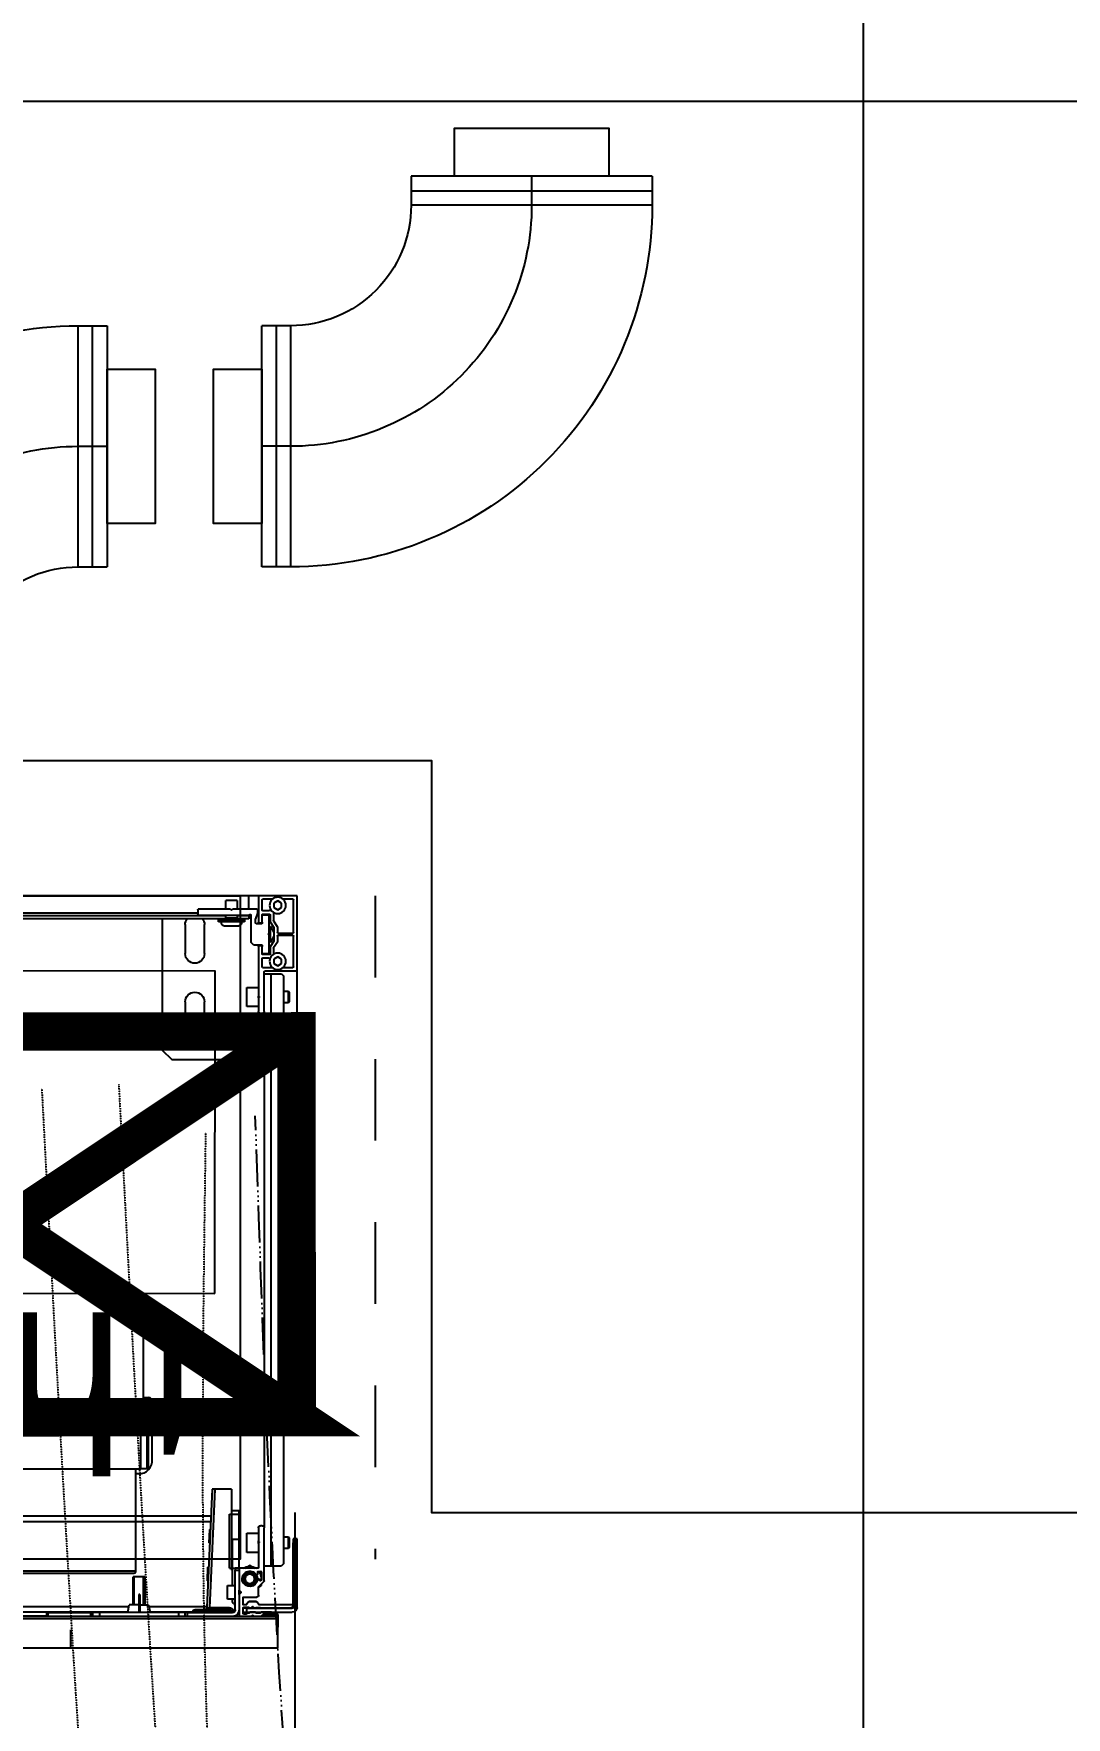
# Model space of a CAD drawing. Header units: millimetres. Extents: x 459337 to 526921, y -375392 to -289779.
# Drawn here: x 467185 to 467721, y -323815 to -322942 of the extents above; entities that cross this region are included whole.
import ezdxf

# ---------------------------------------------------------------- set-up
doc = ezdxf.new("R2010")
doc.units = ezdxf.units.MM
for name, pattern in [('prlm_ef', [0.165, 0.1, -0.065]), ('prlm_gaz', [36, 24, -3, 0, -3, 0, -3, 0, -3]), ('prlm_vmc', [0.282222, 0.141111, -0.141111])]:
    doc.linetypes.add(name, pattern=pattern)
doc.layers.add('_GAZELEC-BOITE INCORPO', color=36, linetype='Continuous', lineweight=18)
for name, color, linetype in [('_GAZELEC-EAU CHAUDE', 1, 'Continuous'), ('prlm-CHAUFF', 30, 'Continuous'), ('prlm-EAU-EF', 161, 'Continuous'), ('prlm-GAZ', 20, 'Continuous'), ('prlm-GT', 242, 'Continuous'), ('prlm-MOD', 64, 'Continuous'), ('prlm-VMC', 93, 'Continuous')]:
    doc.layers.add(name, color=color, linetype=linetype)
doc.styles.add('Arial', font='arial.ttf')
doc.styles.add('prlm-chauff', font='trebucbi.ttf', dxfattribs={"height": 18})
doc.dimstyles.new('200', dxfattribs={"dimtxt": 150, "dimasz": 25, "dimexe": 50, "dimexo": 50, "dimgap": 20, "dimtad": 1, "dimdec": 0, "dimlfac": 0.1, "dimdsep": 46, "dimtxsty": 'Arial', "dimblk1": 'DOTBLANK', "dimblk2": 'DOTBLANK', "dimsah": 1, "dimcen": 25, "dimclrd": 5, "dimclre": 5, "dimadec": 0, "dimazin": 0, "dimtfac": 1, "dimtdec": 0, "dimtmove": 0, "dimatfit": 3, "dimldrblk": 'DOTBLANK', "dimfxl": 50, "dimtolj": 1, "dimtzin": 0, "dimarcsym": 0})

# ---------------------------------------------------------------- blocks, each defined once
blk = doc.blocks.new('MTI900_Alu_390')
at = {"layer": 'prlm-MOD', "color": 1, "linetype": 'Continuous'}
for p, q in [((-4.475, 0), (-4.472, 0)), ((-4.475, -0.003), (-4.475, 0)), ((-4.472, 0), (-4.278, 0)), ((-4.278, 0), (-4.225, 0)), ((-4.225, 0), (4.225, 0)), ((-4.225, -0.07), (-4.225, 0)), ((-4.475, -0.387), (-4.475, -0.003)), ((-4.457, -0.191), (-4.457, -0.021)), ((-4.454, -0.018), (-4.4033, -0.018)), ((-4.395, -0.0385), (-4.375, -0.0269)), ((-4.395, -0.0615), (-4.395, -0.0385)), ((-4.375, -0.0731), (-4.395, -0.0615)), ((-4.375, -0.0269), (-4.355, -0.0385)), ((-4.355, -0.0615), (-4.375, -0.0731)), ((-4.355, -0.0385), (-4.355, -0.0615)), ((-4.353, -0.0864), (-4.353, -0.1286)), ((-4.3467, -0.018), (-4.296, -0.018)), ((-4.296, -0.077), (-4.3306, -0.077)), ((-4.293, -0.021), (-4.293, -0.074)), ((-4.275, -0.003), (-4.275, -0.137)), ((-4.27, -0.073), (-4.27, -0.0895)), ((-4.267, -0.07), (-4.14, -0.07)), ((-4.165, -0.025), (-4.105, -0.025)), ((-4.165, -0.025), (-4.165, -0.07)), ((-4.135, -0.075), (-4.14, -0.07)), ((-4.13, -0.07), (-4.135, -0.075)), ((-4.13, -0.07), (-3.963, -0.07)), ((-4.105, -0.07), (-4.105, -0.025)), ((-3.96, -0.073), (-3.96, -0.097)), ((-4.373, -0.1605), (-4.373, -0.191)), ((-4.3535, -0.1303), (-4.3725, -0.1588)), ((-4.3377, -0.16), (-4.355, -0.19)), ((-4.355, -0.1659), (-4.355, -0.2341)), ((-4.3355, -0.1358), (-4.3545, -0.1642)), ((-4.33, -0.1677), (-4.3421, -0.1677)), ((-4.3377, -0.24), (-4.3377, -0.16)), ((-4.33, -0.16), (-4.3377, -0.16)), ((-4.335, -0.098), (-4.335, -0.1341)), ((-4.298, -0.095), (-4.332, -0.095)), ((-4.33, -0.195), (-4.33, -0.103)), ((-4.327, -0.1), (-4.298, -0.1)), ((-4.295, -0.137), (-4.295, -0.098)), ((-4.295, -0.137), (-4.295, -0.142)), ((-4.278, -0.14), (-4.292, -0.14)), ((-4.292, -0.145), (-4.263, -0.145)), ((-4.2698, -0.0905), (-4.2602, -0.1195)), ((-4.26, -0.142), (-4.26, -0.1205)), ((-4.235, -0.1), (-4.235, -0.24)), ((-3.963, -0.1), (-4.229, -0.1)), ((-4.225, -0.105), (-4.225, -0.1)), ((-4.225, -0.105), (-4.165, -0.105)), ((-4.225, -0.105), (-4.225, -0.12)), ((-4.225, -0.12), (-4.17, -0.12)), ((-4.203, -0.12), (-4.203, -0.125)), ((-4.203, -0.125), (-4.067, -0.125)), ((-4.203, -0.125), (-4.203, -0.135)), ((-4.203, -0.135), (-4.067, -0.135)), ((-4.165, -0.115), (-4.175, -0.125)), ((-4.1675, -0.158), (-4.1025, -0.158)), ((-4.165, -0.1), (-4.165, -0.115)), ((-4.105, -0.115), (-4.165, -0.115)), ((-4.105, -0.115), (-4.105, -0.1)), ((-4.105, -0.105), (4.105, -0.105)), ((-4.095, -0.125), (-4.105, -0.115)), ((-4.1, -0.12), (4.1, -0.12)), ((-4.067, -0.125), (-4.067, -0.12)), ((-4.067, -0.135), (-4.067, -0.125)), ((-3.995, -0.3), (-3.995, -0.15)), ((-3.96, -0.09), (3.96, -0.09)), ((-3.895, -0.15), (-3.895, -0.3)), ((-3.775, -0.12), (-3.775, -0.8)), ((-4.457, -0.369), (-4.457, -0.209)), ((-4.376, -0.194), (-4.454, -0.194)), ((-4.454, -0.206), (-4.376, -0.206)), ((-4.373, -0.209), (-4.373, -0.2404)), ((-4.373, -0.2404), (-4.3535, -0.2697)), ((-4.355, -0.21), (-4.3377, -0.24)), ((-4.3545, -0.2358), (-4.335, -0.265)), ((-4.33, -0.2323), (-4.3421, -0.2323)), ((-4.3377, -0.24), (-4.33, -0.24)), ((-4.325, -0.2), (-4.33, -0.195)), ((-4.33, -0.205), (-4.325, -0.2)), ((-4.33, -0.297), (-4.33, -0.205)), ((-4.295, -0.258), (-4.295, -0.263)), ((-4.25, -0.255), (-4.292, -0.255)), ((-4.292, -0.26), (-4.278, -0.26)), ((-4.25, -0.255), (-4.235, -0.24)), ((-4.395, -0.3285), (-4.375, -0.3169)), ((-4.395, -0.3515), (-4.395, -0.3285)), ((-4.375, -0.3169), (-4.355, -0.3285)), ((-4.355, -0.3285), (-4.355, -0.3515)), ((-4.353, -0.2714), (-4.353, -0.3036)), ((-4.335, -0.265), (-4.335, -0.302)), ((-4.332, -0.305), (-4.298, -0.305)), ((-4.328, -0.323), (-4.296, -0.323)), ((-4.298, -0.3), (-4.327, -0.3)), ((-4.295, -0.302), (-4.295, -0.263)), ((-4.293, -0.326), (-4.293, -0.369)), ((-4.275, -0.263), (-4.275, -0.52)), ((-4.475, -0.8), (-4.475, -0.387)), ((-4.308, -0.39), (-4.472, -0.39)), ((-4.4033, -0.372), (-4.454, -0.372)), ((-4.395, -0.405), (-4.405, -0.415)), ((-4.405, -0.415), (-4.405, -3.465)), ((-4.375, -0.3631), (-4.395, -0.3515)), ((-4.34, -0.405), (-4.395, -0.405)), ((-4.355, -0.3515), (-4.375, -0.3631)), ((-4.296, -0.372), (-4.3467, -0.372)), ((-4.305, -0.405), (-4.34, -0.405)), ((-4.34, -0.405), (-4.34, -3.475)), ((-4.305, -0.6), (-4.305, -0.393)), ((-4.43, -0.495), (-4.435, -0.5)), ((-4.435, -0.5), (-4.435, -0.55)), ((-4.43, -0.555), (-4.43, -0.495)), ((-4.405, -0.495), (-4.43, -0.495)), ((-4.275, -0.52), (-4.2779, -0.5229)), ((-4.215, -0.475), (-4.275, -0.475)), ((-4.275, -0.53), (-4.275, -0.52)), ((-4.215, -0.575), (-4.215, -0.475)), ((-4.435, -0.55), (-4.43, -0.555)), ((-4.43, -0.555), (-4.405, -0.555)), ((-4.305, -0.6), (-4.305, -3.277)), ((-4.285, -0.61), (-4.295, -0.61)), ((-4.2779, -0.5271), (-4.275, -0.53)), ((-4.275, -0.53), (-4.275, -0.6)), ((-4.275, -0.575), (-4.215, -0.575)), ((-3.995, -0.7), (-3.995, -0.55)), ((-3.895, -0.55), (-3.895, -0.7)), ((-4.425, -0.85), (-4.475, -0.8)), ((-4.405, -0.85), (-4.425, -0.85)), ((-3.825, -0.85), (-4.305, -0.85)), ((-3.775, -0.8), (-3.825, -0.85)), ((-4.1351, -3.077), (-4.136, -3.497)), ((-4.1351, -3.077), (-4.05, -3.077)), ((-4.0221, -3.692), (-4.05, -3.077)), ((-4.05, -3.077), (-4.035, -3.077)), ((-4.035, -3.077), (-4.0071, -3.6913)), ((-4.175, -3.207), (-4.175, -3.187)), ((-4.1353, -3.187), (-4.175, -3.187)), ((-4.175, -3.337), (-4.175, -3.207)), ((-4.125, -3.207), (-4.175, -3.207)), ((-4.125, -3.487), (-4.125, -3.207)), ((-0.2775, -3.215), (-4.0287, -3.215)), ((-4.305, -3.5528), (-4.305, -3.277)), ((-4.295, -3.267), (-4.285, -3.267)), ((-4.275, -3.277), (-4.275, -3.3458)), ((-4.215, -3.305), (-4.275, -3.305)), ((-4.215, -3.405), (-4.215, -3.305)), ((-0.2775, -3.245), (-4.0274, -3.245)), ((-4.0205, -3.2854), (-4.0255, -3.2857)), ((-4.0205, -3.2854), (-4.0173, -3.3556)), ((-4.475, -3.355), (-4.475, -3.335)), ((-4.475, -3.335), (-4.455, -3.335)), ((-4.475, -3.69), (-4.475, -3.355)), ((-4.455, -3.355), (-4.475, -3.355)), ((-4.455, -3.335), (-4.455, -3.355)), ((-4.455, -3.69), (-4.455, -3.355)), ((-4.43, -3.325), (-4.435, -3.33)), ((-4.435, -3.33), (-4.435, -3.38)), ((-4.435, -3.38), (-4.43, -3.385)), ((-4.43, -3.385), (-4.43, -3.325)), ((-4.405, -3.325), (-4.43, -3.325)), ((-4.43, -3.385), (-4.405, -3.385)), ((-4.2759, -3.3479), (-4.2779, -3.3499)), ((-4.2779, -3.3541), (-4.2759, -3.3561)), ((-4.275, -3.3582), (-4.275, -3.3458)), ((-4.275, -3.3582), (-4.275, -3.484)), ((-4.175, -3.487), (-4.175, -3.337)), ((-4.14, -3.337), (-4.175, -3.337)), ((-4.14, -3.487), (-4.14, -3.337)), ((-4.0223, -3.3558), (-4.0173, -3.3556)), ((-4.405, -3.465), (-4.395, -3.475)), ((-4.34, -3.475), (-4.395, -3.475)), ((-4.305, -3.475), (-4.34, -3.475)), ((-4.275, -3.405), (-4.215, -3.405)), ((-4.272, -3.487), (-4.178, -3.487)), ((-4.24, -3.4778), (-4.23, -3.472)), ((-4.23, -3.472), (-4.22, -3.4778)), ((-4.175, -3.49), (-4.175, -3.487)), ((-4.175, -3.487), (-4.155, -3.487)), ((-4.175, -3.49), (-4.175, -3.6008)), ((-4.14, -3.487), (-4.155, -3.487)), ((-4.155, -3.487), (-4.155, -3.497)), ((-4.125, -3.487), (-4.14, -3.487)), ((-4.14, -3.577), (-4.14, -3.487)), ((-4.0116, -3.4816), (-4.0166, -3.4819)), ((-4.0116, -3.4816), (-4.0084, -3.5518)), ((-4.2769, -3.5821), (-4.3041, -3.5549)), ((-4.2906, -3.577), (-4.2906, -3.5684)), ((-4.2806, -3.5828), (-4.2906, -3.577)), ((-4.29, -3.5066), (-4.2854, -3.504)), ((-4.29, -3.507), (-4.29, -3.549)), ((-4.274, -3.504), (-4.287, -3.504)), ((-4.287, -3.552), (-4.282, -3.552)), ((-4.279, -3.549), (-4.279, -3.545)), ((-4.276, -3.542), (-4.2729, -3.542)), ((-4.271, -3.518), (-4.271, -3.507)), ((-4.2657, -3.521), (-4.268, -3.521)), ((-4.195, -3.5614), (-4.195, -3.5226)), ((-4.155, -3.497), (-4.175, -3.497)), ((-4.155, -3.702), (-4.155, -3.497)), ((-4.115, -3.577), (-4.155, -3.577)), ((-4.136, -3.497), (-4.14, -3.4972)), ((-4.115, -3.647), (-4.115, -3.577)), ((-4.0134, -3.552), (-4.0084, -3.5518)), ((-3.685, -3.532), (-3.625, -3.532)), ((-3.685, -3.532), (-3.685, -3.677)), ((-3.6789, -3.677), (-3.6789, -3.532)), ((-3.6311, -3.677), (-3.6311, -3.532)), ((-3.625, -3.677), (-3.625, -3.532)), ((-4.2766, -3.6757), (-4.2679, -3.6633)), ((-4.276, -3.627), (-4.276, -3.5842)), ((-4.198, -3.637), (-4.266, -3.637)), ((-4.2654, -3.662), (-4.2246, -3.662)), ((-4.263, -3.657), (-4.265, -3.659)), ((-4.225, -3.659), (-4.265, -3.659)), ((-4.265, -3.659), (-4.265, -3.662)), ((-4.227, -3.657), (-4.263, -3.657)), ((-4.2607, -3.657), (-4.2607, -3.662)), ((-4.2293, -3.657), (-4.2293, -3.662)), ((-4.225, -3.659), (-4.227, -3.657)), ((-4.225, -3.662), (-4.225, -3.659)), ((-4.2221, -3.6633), (-4.2134, -3.6757)), ((-4.195, -3.674), (-4.195, -3.64)), ((-4.1759, -3.6029), (-4.1829, -3.6099)), ((-4.1829, -3.6141), (-4.1759, -3.6211)), ((-4.175, -3.6232), (-4.175, -3.6008)), ((-4.175, -3.6232), (-4.175, -3.734)), ((-4.155, -3.647), (-4.115, -3.647)), ((-4.14, -3.6567), (-4.14, -3.647)), ((-3.66, -3.6225), (-3.655, -3.6225)), ((-3.66, -3.6225), (-3.66, -3.6361)), ((-3.66, -3.6361), (-3.655, -3.6361)), ((-3.66, -3.6361), (-3.66, -3.717)), ((-3.655, -3.6225), (-3.655, -3.6361)), ((-3.655, -3.6361), (-3.655, -3.717)), ((-4.455, -3.682), (-4.455, -3.68)), ((-4.452, -3.677), (-4.2791, -3.677)), ((-4.215, -3.695), (-4.45, -3.695)), ((-4.215, -3.715), (-4.45, -3.715)), ((-4.2855, -3.692), (-4.445, -3.692)), ((-4.378, -3.747), (-4.378, -3.727)), ((-4.378, -3.727), (-4.298, -3.727)), ((-4.375, -3.747), (-4.378, -3.747)), ((-4.375, -3.737), (4.375, -3.737)), ((-4.375, -3.747), (-4.375, -3.737)), ((4.375, -3.747), (-4.375, -3.747)), ((-4.375, -3.747), (-4.375, -3.792)), ((-4.345, -3.724), (-4.345, -3.718)), ((-4.342, -3.715), (-4.2885, -3.715)), ((-4.298, -3.727), (-4.342, -3.727)), ((-4.298, -3.727), (-4.298, -3.737)), ((-4.295, -3.734), (-4.295, -3.73)), ((-4.2653, -3.69), (-4.2827, -3.69)), ((-4.2826, -3.72), (-4.2654, -3.72)), ((-4.2651, -3.7161), (-4.269, -3.72)), ((-4.2618, -3.7161), (-4.2651, -3.7161)), ((-4.265, -3.69), (-4.265, -3.695)), ((-4.2521, -3.692), (-4.2625, -3.692)), ((-4.2607, -3.69), (-4.2607, -3.695)), ((-4.2595, -3.715), (-4.231, -3.715)), ((-4.2471, -3.6871), (-4.2521, -3.692)), ((-4.2471, -3.7321), (-4.2521, -3.737)), ((-4.2414, -3.7335), (-4.2486, -3.7335)), ((-4.2379, -3.692), (-4.2429, -3.6871)), ((-4.2379, -3.737), (-4.2429, -3.7321)), ((-4.228, -3.692), (-4.2379, -3.692)), ((-4.2293, -3.69), (-4.2293, -3.695)), ((-4.2249, -3.7161), (-4.2287, -3.7161)), ((-4.2252, -3.69), (-4.198, -3.69)), ((-4.2251, -3.72), (-4.215, -3.72)), ((-4.225, -3.695), (-4.225, -3.69)), ((-4.221, -3.72), (-4.2249, -3.7161)), ((-4.215, -3.715), (-4.215, -3.695)), ((-4.215, -3.695), (-4.195, -3.695)), ((-4.195, -3.715), (-4.215, -3.715)), ((-4.215, -3.72), (-4.215, -3.722)), ((-4.212, -3.725), (-4.198, -3.725)), ((-4.2109, -3.677), (-4.198, -3.677)), ((-4.195, -3.722), (-4.195, -3.693)), ((-4.175, -3.737), (-4.175, -3.734)), ((-4.165, -3.737), (-4.165, -3.7265)), ((-3.9067, -3.717), (-4.14, -3.717)), ((-4.135, -3.717), (-4.135, -3.712)), ((-4.105, -3.712), (-4.135, -3.712)), ((-4.125, -3.692), (-4.0221, -3.692)), ((-4.125, -3.702), (-4.125, -3.692)), ((-4.125, -3.702), (-4.105, -3.702)), ((-4.105, -3.702), (-3.965, -3.702)), ((-4.105, -3.702), (-4.105, -3.712)), ((-4.105, -3.712), (-4.105, -3.717)), ((-3.965, -3.712), (-4.105, -3.712)), ((-4.0071, -3.6913), (-4.0221, -3.692)), ((-4.022, -3.6925), (-4.0221, -3.692)), ((-3.7066, -3.685), (-4.0074, -3.685)), ((-4.0071, -3.6913), (-4.007, -3.6925)), ((-3.965, -3.702), (-3.945, -3.702)), ((-3.965, -3.702), (-3.965, -3.712)), ((-3.965, -3.717), (-3.965, -3.712)), ((-3.935, -3.712), (-3.965, -3.712)), ((-3.935, -3.712), (-3.935, -3.717)), ((-3.935, -3.715), (-3.7126, -3.715)), ((-3.9067, -3.737), (-3.9067, -3.717)), ((-3.9067, -3.717), (-3.8932, -3.717)), ((-3.8932, -3.717), (-3.86, -3.717)), ((-3.8932, -3.717), (-3.8932, -3.737)), ((-3.86, -3.717), (-3.45, -3.717)), ((-3.86, -3.717), (-3.86, -3.737)), ((-3.705, -3.677), (-3.713, -3.717)), ((-3.66, -3.677), (-3.705, -3.677)), ((-3.655, -3.677), (-3.605, -3.677)), ((-3.597, -3.717), (-3.605, -3.677)), ((-0.26, -3.685), (-3.6034, -3.685)), ((-3.5974, -3.715), (-0.25, -3.715)), ((-3.45, -3.717), (-3.45, -3.737)), ((-3.45, -3.717), (-3.4168, -3.717)), ((-3.4168, -3.737), (-3.4168, -3.717)), ((-3.4168, -3.717), (-3.4033, -3.717)), ((-3.185, -3.717), (-3.4033, -3.717)), ((-3.4033, -3.717), (-3.4033, -3.737)), ((-3.185, -3.717), (-3.175, -3.717)), ((-3.185, -3.737), (-3.185, -3.717)), ((-3.175, -3.717), (-3.175, -3.737)), ((-3.175, -3.735), (-0.2433, -3.735)), ((-4.375, -3.902), (-4.375, -3.792)), ((-4.375, -3.902), (4.375, -3.902))]:
    blk.add_line(p, q, dxfattribs=at)
at = {"layer": 'prlm-MOD', "color": 1, "ltscale": 50}
blk.add_lwpolyline([(-3.3, -3.8058), (-3.3, -3.902)], dxfattribs=at)
at = {"layer": 'prlm-MOD', "color": 1, "linetype": 'Continuous'}
for centre, radius in [((-4.375, -0.05), 0.0425), ((-4.375, -0.34), 0.0425), ((-4.23, -3.542), 0.035), ((-4.23, -3.542), 0.03), ((-4.23, -3.542), 0.025)]:
    blk.add_circle(centre, radius, dxfattribs=at)
for centre, radius, start, end in [((-4.472, -0.003), 0.003, 90, 180), ((-4.278, -0.003), 0.003, 0, 90), ((-4.454, -0.021), 0.003, 90, 180), ((-4.4033, -0.021), 0.003, 84.51824, 90), ((-4.3467, -0.021), 0.003, 90, 95.48174), ((-4.3306, -0.067), 0.01, 213.6525, 270), ((-4.296, -0.021), 0.003, 0, 90), ((-4.296, -0.074), 0.003, 270, 0), ((-4.267, -0.073), 0.003, 90, 180), ((-3.963, -0.073), 0.003, 0, 90), ((-4.37, -0.1605), 0.003, 146.30993, 180), ((-4.352, -0.1659), 0.003, 146.30993, 180), ((-4.356, -0.1286), 0.003, 326.30993, 0), ((-4.338, -0.1341), 0.003, 326.30993, 0), ((-4.332, -0.098), 0.003, 90, 180), ((-4.327, -0.103), 0.003, 90, 180), ((-4.298, -0.098), 0.003, 0, 90), ((-4.298, -0.103), 0.003, 0, 90), ((-4.292, -0.137), 0.003, 180, 270), ((-4.292, -0.142), 0.003, 180, 270), ((-4.278, -0.137), 0.003, 270, 0), ((-4.267, -0.0895), 0.003, 180, 198.43495), ((-4.263, -0.142), 0.003, 270, 0), ((-4.263, -0.1205), 0.003, 0, 18.43495), ((-4.232, -0.1), 0.003, 0, 180), ((-4.1675, -0.138), 0.02, 171.37307, 270), ((-4.1675, -0.133), 0.02, 185.73917, 187.18076), ((-4.1025, -0.138), 0.02, 270, 8.62693), ((-4.1025, -0.133), 0.02, 352.81924, 354.26083), ((-3.945, -0.15), 0.05, 143.1301, 180), ((-3.963, -0.097), 0.003, 270, 0), ((-3.945, -0.15), 0.05, 0, 36.8699), ((-4.454, -0.191), 0.003, 180, 270), ((-4.454, -0.209), 0.003, 90, 180), ((-4.376, -0.191), 0.003, 270, 0), ((-4.376, -0.209), 0.003, 0, 90), ((-4.352, -0.2341), 0.003, 180, 213.69007), ((-4.292, -0.258), 0.003, 90, 180), ((-4.292, -0.263), 0.003, 90, 180), ((-4.278, -0.263), 0.003, 0, 90), ((-4.356, -0.2714), 0.003, 0, 33.69007), ((-4.332, -0.302), 0.003, 180, 270), ((-4.328, -0.333), 0.01, 90, 133.85099), ((-4.327, -0.297), 0.003, 180, 270), ((-4.298, -0.297), 0.003, 270, 0), ((-4.298, -0.302), 0.003, 270, 0), ((-4.296, -0.326), 0.003, 0, 90), ((-3.945, -0.3), 0.05, 180, 0), ((-4.472, -0.387), 0.003, 180, 270), ((-4.454, -0.369), 0.003, 180, 270), ((-4.4033, -0.369), 0.003, 270, 275.48179), ((-4.3467, -0.369), 0.003, 264.51823, 270), ((-4.308, -0.393), 0.003, 0, 90), ((-4.296, -0.369), 0.003, 270, 0), ((-4.2758, -0.525), 0.003, 135, 225), ((-3.945, -0.55), 0.05, 0, 180), ((-4.295, -0.6), 0.01, 180, 270), ((-4.285, -0.6), 0.01, 270, 0), ((-3.945, -0.7), 0.05, 180, 0), ((-4.295, -3.277), 0.01, 90, 180), ((-4.285, -3.277), 0.01, 0, 90), ((-4.2758, -3.352), 0.003, 135, 225), ((-4.278, -3.3458), 0.003, 315, 0), ((-4.278, -3.3582), 0.003, 0, 45), ((-4.272, -3.484), 0.003, 180, 270), ((-4.23, -3.542), 0.065, 57.79577, 122.20423), ((-4.23, -3.542), 0.06, 66.44354, 113.55646), ((-4.178, -3.49), 0.003, 0, 90), ((-4.302, -3.5528), 0.003, 180, 225), ((-4.287, -3.507), 0.003, 90, 180), ((-4.23, -3.542), 0.06, 140.70352, 188.509), ((-4.23, -3.542), 0.065, 144.22418, 157.38014), ((-4.287, -3.549), 0.003, 180, 270), ((-4.23, -3.542), 0.065, 206.16198, 224.95254), ((-4.282, -3.549), 0.003, 270, 0), ((-4.276, -3.545), 0.003, 90, 180), ((-4.274, -3.507), 0.003, 0, 90), ((-4.2729, -3.545), 0.003, 4.00063, 90), ((-4.268, -3.518), 0.003, 180, 270), ((-4.23, -3.542), 0.04, 146.07277, 184.00063), ((-4.23, -3.542), 0.04, 184.00063, 146.07277), ((-4.2657, -3.518), 0.003, 270, 326.07277), ((-4.279, -3.5842), 0.003, 0, 45), ((-4.266, -3.627), 0.01, 180, 270), ((-4.2654, -3.665), 0.003, 90, 145.00798), ((-4.2246, -3.665), 0.003, 34.99202, 90), ((-4.198, -3.64), 0.003, 0, 90), ((-4.1808, -3.612), 0.003, 135, 225), ((-4.178, -3.6008), 0.003, 315, 0), ((-4.178, -3.6232), 0.003, 0, 45), ((-4.16, -3.6567), 0.02, 309.88406, 0), ((-4.45, -3.69), 0.025, 180, 270), ((-4.452, -3.68), 0.003, 90, 180), ((-4.445, -3.682), 0.01, 180, 270), ((-4.45, -3.69), 0.005, 180, 270), ((-4.342, -3.718), 0.003, 90, 180), ((-4.342, -3.724), 0.003, 180, 270), ((-4.298, -3.73), 0.003, 0, 90), ((-4.292, -3.734), 0.003, 180, 270), ((-4.2885, -3.718), 0.003, 9.59407, 90), ((-4.2827, -3.693), 0.003, 90, 160.52878), ((-4.2826, -3.717), 0.003, 189.59407, 270), ((-4.2791, -3.674), 0.003, 270, 325.00798), ((-4.2654, -3.717), 0.003, 270, 350.40593), ((-4.2653, -3.693), 0.003, 19.47122, 90), ((-4.275, -3.715), 0.01, 353.93882, 0), ((-4.2595, -3.718), 0.003, 90, 170.40593), ((-4.245, -3.6892), 0.003, 45, 135), ((-4.245, -3.7342), 0.003, 45, 135), ((-4.231, -3.718), 0.003, 9.59407, 90), ((-4.2252, -3.693), 0.003, 90, 160.52878), ((-4.2251, -3.717), 0.003, 189.59407, 270), ((-4.215, -3.715), 0.01, 180, 186.06118), ((-4.212, -3.722), 0.003, 180, 270), ((-4.2109, -3.674), 0.003, 214.99202, 270), ((-4.198, -3.674), 0.003, 270, 0), ((-4.198, -3.693), 0.003, 0, 90), ((-4.198, -3.722), 0.003, 270, 0), ((-4.178, -3.734), 0.003, 270, 0), ((-4.14, -3.702), 0.035, 180, 270), ((-4.1151, -3.7104), 0.05, 129.88406, 142.91394), ((-4.14, -3.702), 0.015, 180, 270), ((-4.125, -3.712), 0.02, 90, 192.41205), ((-4.125, -3.712), 0.01, 90, 180), ((-3.997, -3.692), 0.01, 182.60256, 270), ((-3.945, -3.712), 0.01, 0, 90)]:
    blk.add_arc(centre, radius, start, end, dxfattribs=at)
for centre, major_axis, ratio, start_param, end_param in [((-4.022, -3.6931), (0.015, 0.0007), 0.045361, 0, 1.568734), ((-3.997, -3.692), (0.025, 0), 0.4, 3.187016, 4.712389)]:
    blk.add_ellipse(centre, major_axis=major_axis, ratio=ratio, start_param=start_param, end_param=end_param, dxfattribs=at)
blk = doc.blocks.new('xi.thema+')
at = {"layer": 'prlm-CHAUFF', "color": 7, "linetype": 'prlm_vmc', "ltscale": 30}
blk.add_lwpolyline([(-27.9, 0), (-27.9, 34.4)], dxfattribs=at)
at = {"layer": 'prlm-CHAUFF', "color": 0}
blk.add_lwpolyline([(-20.9, 0), (-20.9, 34.4), (20.9, 34.4), (20.9, 0)], close=True, dxfattribs=at)
at = {"layer": 'prlm-CHAUFF', "color": 0, "insert": (0, 25.539), "char_height": 8, "width": 7.19706, "attachment_point": 5, "style": 'prlm-chauff'}
blk.add_mtext('thema+', dxfattribs=at)
blk = doc.blocks.new('xi.cv125-90')
at = {"layer": 'prlm-CHAUFF'}
for points in [[(-4, 0), (-4, 2.5), (4, 2.5), (4, 0)], [(14, -10), (16.5, -10), (16.5, -18), (14, -18)]]:
    blk.add_lwpolyline(points, close=True, dxfattribs=at)
for points in [[(-6.25, 0), (6.25, 0)], [(6.25, -0.75), (-6.25, -0.75)], [(6.25, -1.5), (-6.25, -1.5)], [(12.5, -20.25), (12.5, -7.75)], [(13.25, -7.75), (13.25, -20.25)], [(14, -20.25), (14, -7.75)]]:
    blk.add_lwpolyline(points, dxfattribs=at)
for points in [[(14, -20.25), (12.5, -20.25, -0.414214), (-6.25, -1.5), (-6.25, 0)], [(14, -14), (12.5, -14, -0.414214), (0, -1.5), (0, 0)], [(14, -7.75), (12.5, -7.75, -0.414214), (6.25, -1.5), (6.25, 0)]]:
    blk.add_lwpolyline(points, format="xyb", dxfattribs=at)
blk = doc.blocks.new('xi.uta-yzen-d')
at = {"layer": 'prlm-CHAUFF', "ltscale": 50}
for p, q in [((-36.4, 35.02), (-20.8, 35.02)), ((-36.4, 35.02), (-36.4, 29.72)), ((-20.9, 35.12), (-36.3, 35.12)), ((-37.056, 29.72), (-36.65, 29.72)), ((-37.056, 29.72), (-37.056, 26.02)), ((-37, 29.72), (-37, 26.27)), ((-36.98, 29.72), (-36.98, 26.27)), ((-20.55, 29.72), (-36.65, 29.72)), ((-36.65, 29.72), (-36.65, 26.42)), ((-36.55, 29.97), (-36.4, 29.97)), ((-37.25, 29.216), (-37.25, 26.22)), ((-37, 28.42), (-36.98, 28.42)), ((-36.98, 28.07), (-37, 28.07)), ((-37, 27.693), (-36.98, 27.693)), ((-36.98, 27.343), (-37, 27.343)), ((-37, 27.293), (-36.98, 27.293)), ((-36.98, 27.193), (-37, 27.193)), ((-36.98, 26.27), (-37, 26.27)), ((-36.8, 26.27), (-36.98, 26.27)), ((-36.65, 26.42), (-36.8, 26.27)), ((-20.4, 26.27), (-36.8, 26.27)), ((-36.8, 26.27), (-36.8, 20.62)), ((-20.55, 26.42), (-36.65, 26.42)), ((-36.8, 26.02), (-37.05, 26.02))]:
    blk.add_line(p, q, dxfattribs=at)
blk.add_lwpolyline([(-40.5, 20.62), (-40.5, 3.9), (40.5, 3.9), (40.5, 20.62)], close=True, dxfattribs=at)
for centre, radius, start, end in [((-36.3, 35.02), 0.1, 90, 180), ((-36.475, 29.24), 0.776, 138.52479, 181.76751), ((-36.55, 29.27), 0.7, 90, 136.27309), ((-37.05, 26.22), 0.2, 180, 268.32391), ((-37.05, 26.22), 0.2, 268.32391, 270)]:
    blk.add_arc(centre, radius, start, end, dxfattribs=at)
for centre, major_axis, ratio, start_param, end_param in [((-36.55, 28.959), (-0.45, 0), 0.974723, 5.983927, 6.283185), ((-36.55, 28.603), (-0.45, 0), 0.974723, 5.983927, 6.283185), ((-35.75, 28.603), (-1.25, 0), 0.146694, 0, 0.179125)]:
    blk.add_ellipse(centre, major_axis=major_axis, ratio=ratio, start_param=start_param, end_param=end_param, dxfattribs=at)
blk.add_open_spline([(-36.982, 29.391), (-36.986, 29.379), (-36.989, 29.366), (-36.997, 29.324), (-37, 29.294), (-37, 29.265)], degree=3, knots=[0.8185803, 0.8185803, 0.8185803, 0.8185803, 0.875, 0.875, 1, 1, 1, 1], dxfattribs=at)
blk = doc.blocks.new('_DOTBLANK')
at = {"color": 0, "linetype": 'ByBlock'}
blk.add_line((-0.5, 0), (-1, 0), dxfattribs=at)
blk.add_circle((0, 0), 0.5, dxfattribs=at)
blk = doc.blocks.new('*D166')
at = {"layer": '_GAZELEC-BOITE INCORPO', "color": 5, "lineweight": -2, "transparency": 16777216}
for p, q in [((467320.68, -323708.7), (467320.68, -324327.59)), ((467825.41, -323708.7), (467825.41, -324327.59)), ((467345.68, -324277.59), (467800.41, -324277.59))]:
    blk.add_line(p, q, dxfattribs=at)
at = {"layer": '_GAZELEC-BOITE INCORPO', "color": 5, "lineweight": -2, "transparency": 16777216, "xscale": 25, "yscale": 25, "zscale": 25, "rotation": 180}
blk.add_blockref('_DOTBLANK', (467320.68, -324277.59), dxfattribs=at)
at = {"layer": '_GAZELEC-BOITE INCORPO', "color": 5, "lineweight": -2, "transparency": 16777216, "xscale": 25, "yscale": 25, "zscale": 25}
blk.add_blockref('_DOTBLANK', (467825.41, -324277.59), dxfattribs=at)
at = {"layer": '_GAZELEC-BOITE INCORPO', "color": 0, "transparency": 16777216, "insert": (467573.04, -324181), "char_height": 150, "attachment_point": 5, "style": 'Arial'}
blk.add_mtext('\\A1;50', dxfattribs=at)
blk = doc.blocks.new('*D167')
at = {"layer": '_GAZELEC-BOITE INCORPO', "color": 5, "lineweight": -2, "transparency": 16777216}
for p, q in [((467022.23, -323707.64), (467022.23, -324327.59)), ((467320.68, -323708.7), (467320.68, -324327.59)), ((467295.68, -324277.59), (467047.23, -324277.59))]:
    blk.add_line(p, q, dxfattribs=at)
at = {"layer": '_GAZELEC-BOITE INCORPO', "color": 5, "lineweight": -2, "transparency": 16777216, "xscale": 25, "yscale": 25, "zscale": 25, "rotation": 180}
blk.add_blockref('_DOTBLANK', (467022.23, -324277.59), dxfattribs=at)
at = {"layer": '_GAZELEC-BOITE INCORPO', "color": 5, "lineweight": -2, "transparency": 16777216, "xscale": 25, "yscale": 25, "zscale": 25}
blk.add_blockref('_DOTBLANK', (467320.68, -324277.59), dxfattribs=at)
at = {"layer": '_GAZELEC-BOITE INCORPO', "color": 0, "transparency": 16777216, "insert": (467171.45, -324180.95), "char_height": 150, "attachment_point": 5, "style": 'Arial'}
blk.add_mtext('\\A1;30', dxfattribs=at)

msp = doc.modelspace()

# ---------------------------------------------------------------- linework, layer by layer
at = {"layer": '_GAZELEC-BOITE INCORPO', "const_width": 20}
msp.add_lwpolyline([(467221.506, -323659.289), (467321.506, -323659.264), (467321.458, -323459.264), (467021.464, -323459.337), (467021.513, -323659.341), (467321.506, -323659.258), (467021.464, -323459.337), (467021.513, -323659.341), (467321.458, -323459.271)], dxfattribs=at)
at = {"layer": '_GAZELEC-EAU CHAUDE', "linetype": 'prlm_ef'}
for points, knots in [([(467088.506, -323518.651), (467091.844, -323547.77), (467095.212, -323577.135), (467100.866, -323636.201), (467103.151, -323665.904), (467105.432, -323725.517), (467105.428, -323755.43), (467102.273, -323808.192), (467099.869, -323831.033), (467094.649, -323862.851), (467092.959, -323871.867), (467090.012, -323885.709), (467088.916, -323890.543), (467085.424, -323905.032), (467082.829, -323914.64), (467077.128, -323933.725), (467074.022, -323943.204), (467063.966, -323971.417), (467056.279, -323989.929), (467033.001, -324039.034), (467015.669, -324068.906), (466976.392, -324125.649), (466954.446, -324152.521), (466922.606, -324185.719), (466914.486, -324193.75), (466897.027, -324210.119), (466887.652, -324218.405), (466868.466, -324234.405), (466858.653, -324242.121), (466828.602, -324264.42), (466807.754, -324278.15), (466749.875, -324311.995), (466711.579, -324330.005), (466632.273, -324359.53), (466591.26, -324371.046), (466507.648, -324387.554), (466465.048, -324392.548), (466379.365, -324395.949), (466336.281, -324394.358), (466273.288, -324387.091), (466253.136, -324384.011), (466215.884, -324376.878), (466198.75, -324373.02), (466154.229, -324361.444), (466127.12, -324352.827), (466073.974, -324332.924), (466047.936, -324321.638), (465980.48, -324288.423), (465940.201, -324264.377), (465864.293, -324210.671), (465828.665, -324181.01), (465763.153, -324117.066), (465733.27, -324082.781), (465680.399, -324010.53), (465657.411, -323972.561), (465633.893, -323923.64), (465629.533, -323913.983), (465621.318, -323894.547), (465617.459, -323884.765), (465606.62, -323855.243), (465600.376, -323835.328), (465586.219, -323781.572), (465580.014, -323747.386), (465572.552, -323678.295), (465571.294, -323643.389), (465573.338, -323573.161), (465576.639, -323537.839), (465587.412, -323467.037), (465594.885, -323431.556), (465613.635, -323360.667), (465624.911, -323325.258), (465657.97, -323235.609), (465682.133, -323181.569), (465737.456, -323074.981), (465768.617, -323022.433), (465836.775, -322919.647), (465873.773, -322869.409), (465952.467, -322772.083), (465994.165, -322724.996), (466081.143, -322634.83), (466126.423, -322591.751), (466219.466, -322510.475), (466267.228, -322472.277), (466330.12, -322426.447), (466344.612, -322416.188), (466373.685, -322396.207), (466388.268, -322386.482), (466432.147, -322358.077), (466461.574, -322340.168), (466550.326, -322289.316), (466610.122, -322259.248), (466730.686, -322205.642), (466791.455, -322182.103), (466913.706, -322140.389), (466975.188, -322122.215), (467098.631, -322090.055), (467160.592, -322076.069), (467313.58, -322045.328), (467404.758, -322030.294), (467566.023, -322006.195), (467636.121, -321996.553), (467706.066, -321986.931)], [0, 0, 0, 0, 85.8315682, 85.8315682, 171.6631364, 171.6631364, 257.4947046, 257.4947046, 322.9423316, 322.9423316, 348.8530342, 348.8530342, 362.7763854, 362.7763854, 390.6230878, 390.6230878, 418.4697902, 418.4697902, 474.163195, 474.163195, 569.2818793, 569.2818793, 664.4005637, 664.4005637, 695.8022605, 695.8022605, 730.2464553, 730.2464553, 764.6906502, 764.6906502, 833.5790399, 833.5790399, 949.8522444, 949.8522444, 1066.1254489, 1066.1254489, 1182.3986534, 1182.3986534, 1298.6718578, 1298.6718578, 1353.6420676, 1353.6420676, 1400.944223, 1400.944223, 1477.5148946, 1477.5148946, 1554.0855661, 1554.0855661, 1680.979781, 1680.979781, 1807.8739959, 1807.8739959, 1934.7682108, 1934.7682108, 2061.6624257, 2061.6624257, 2092.5362976, 2092.5362976, 2123.4101694, 2123.4101694, 2185.1579131, 2185.1579131, 2288.475434, 2288.475434, 2391.792955, 2391.792955, 2495.110476, 2495.110476, 2598.427997, 2598.427997, 2701.7455179, 2701.7455179, 2861.0943958, 2861.0943958, 3020.4432737, 3020.4432737, 3179.7921516, 3179.7921516, 3339.1410295, 3339.1410295, 3498.4899074, 3498.4899074, 3657.8387853, 3657.8387853, 3705.2810342, 3705.2810342, 3752.7232831, 3752.7232831, 3847.6077808, 3847.6077808, 4037.3767764, 4037.3767764, 4227.1457719, 4227.1457719, 4416.9147675, 4416.9147675, 4606.683763, 4606.683763, 4884.4727902, 4884.4727902, 5098.1493026, 5098.1493026, 5098.1493026, 5098.1493026]), ([(467229.278, -323486.667), (467234.965, -323595.216), (467240.645, -323703.609), (467249.023, -323834.135), (467250.517, -323856.53), (467253.625, -323901.319), (467255.237, -323923.71), (467260.234, -323990.875), (467263.783, -324035.641), (467274.999, -324169.917), (467283.234, -324259.407), (467309.545, -324527.889), (467329.227, -324706.894), (467358.15, -324965.701), (467367.101, -325045.287), (467384.909, -325204.545), (467393.768, -325284.219), (467419.9, -325523.368), (467436.729, -325682.967), (467481.655, -326148.784), (467505.956, -326455.376), (467521.912, -326825.575), (467524.169, -326888.872), (467529.372, -327078.799), (467530.751, -327205.465), (467529.135, -327387.92), (467528.157, -327443.682), (467525.616, -327538.282), (467524.318, -327577.106), (467521.288, -327654.719), (467519.557, -327693.511), (467513.837, -327809.841), (467509.32, -327887.335), (467498.456, -328059.005), (467491.925, -328153.153), (467485.399, -328247.22)], [0, 0, 0, 0, 326.0354297, 326.0354297, 393.6109636, 393.6109636, 461.1864976, 461.1864976, 596.3375655, 596.3375655, 866.6397013, 866.6397013, 1407.2439729, 1407.2439729, 1647.0741624, 1647.0741624, 1886.904352, 1886.904352, 2366.5647311, 2366.5647311, 3285.641352, 3285.641352, 3475.1463895, 3475.1463895, 3854.1564646, 3854.1564646, 4020.9420715, 4020.9420715, 4137.0838865, 4137.0838865, 4253.2257015, 4253.2257015, 4485.5093314, 4485.5093314, 4768.1694917, 4768.1694917, 4768.1694917, 4768.1694917])]:
    msp.add_open_spline(points, degree=3, knots=knots, dxfattribs=at)
at = {"layer": 'prlm-EAU-EF', "linetype": 'prlm_ef'}
for points in [[(467048.766, -323523.207), (467048.766, -323886.414), (466876.159, -324174.838), (466190.476, -324329.538), (465668.618, -323903.19), (466369.295, -322447.836), (467711.517, -322026.558)], [(467189.333, -323488.76), (467209.647, -323844.6), (467314.517, -324935.371), (467486.386, -327508.863), (467445.495, -328244.452)], [(469573.381, -337141.38), (469315.223, -337128.212), (469036.564, -337041.901), (468775.91, -336875.957), (468603.235, -336646.025), (468508.366, -336414.056), (468435.322, -335770.198), (468435.322, -334978.025), (468435.322, -333361.313), (468435.322, -330685.626), (468435.322, -328317.251), (468410.934, -327468.598), (468291.085, -326679.373), (467943.041, -325710.335), (467568.217, -324974.486), (467368.667, -324459.885), (467274.463, -323799.129), (467274.463, -323511.55)]]:
    msp.add_spline(points, degree=3, dxfattribs=at)
at = {"layer": 'prlm-GAZ', "linetype": 'prlm_gaz', "ltscale": 0.8}
msp.add_spline([(469571.415, -336807.711), (469290.753, -336765.427), (468897.452, -336556.381), (468659.861, -336259.854), (468501.808, -335836.835), (468485.378, -335529.011), (468485.378, -335147.288), (468485.378, -333967.02), (468485.378, -331796.148), (468485.378, -328049.941), (468485.378, -327614.915), (467854.097, -325325.854), (467389.572, -324326.723), (467300.075, -323503.09)], degree=3, dxfattribs=at)
at = {"layer": 'prlm-GT', "ltscale": 50}
msp.add_lwpolyline([(466446.758, -322976.891), (467826.462, -322976.892), (467826.409, -323708.891), (467391.726, -323708.86), (467391.726, -323318.891), (466446.758, -323318.891)], close=True, dxfattribs=at)
at = {"layer": 'prlm-VMC'}
msp.add_lwpolyline([(467154.174, -328460.433), (466599.149, -328460.433), (466599.149, -326351.884), (467615.436, -326351.884), (467615.436, -322906.891)], dxfattribs=at)

# ---------------------------------------------------------------- block references
at = {"layer": 'prlm-CHAUFF', "ltscale": 50, "xscale": 10, "yscale": 10, "zscale": 10}
for name, p, rotation in [('xi.cv125-90', (467303.408, -323155.86), 90.0000000000057), ('xi.cv125-90', (467223.226, -323155.86), 269.9999999999984), ('xi.uta-yzen-d', (466874.208, -323388.892), 179.9940905679083)]:
    msp.add_blockref(name, p, dxfattribs=dict(at, rotation=rotation))
at = {"layer": 'prlm-CHAUFF', "xscale": 10, "yscale": 10, "zscale": 10, "rotation": 179.9998100426609}
msp.add_blockref('xi.thema+', (467083.226, -323388.893), dxfattribs=at)
at = {"layer": 'prlm-MOD', "xscale": -99.99999999999972, "yscale": 99.99999999999974, "zscale": 99.99999999999963, "rotation": 0.0001153397702147174}
msp.add_blockref('MTI900_Alu_390', (466874.226, -323388.892), dxfattribs=at)

# ---------------------------------------------------------------- dimensions: what is measured, and where the dimension line sits
at = {"layer": '_GAZELEC-BOITE INCORPO'}
for base, p2, picture, middle in [((467022.227, -324277.59), (467022.227, -323657.642), '*D167', (467171.451, -324180.953)), ((467825.411, -324277.59), (467825.411, -323658.704), '*D166', (467573.043, -324181.005))]:
    dim = msp.add_linear_dim(base=base, p1=(467320.676, -323658.704), p2=p2, dimstyle='200', dxfattribs=at)
    dim.commit()
    dim.dimension.update_dxf_attribs({"geometry": picture, "text_midpoint": middle})

doc.saveas('drawing.dxf')
